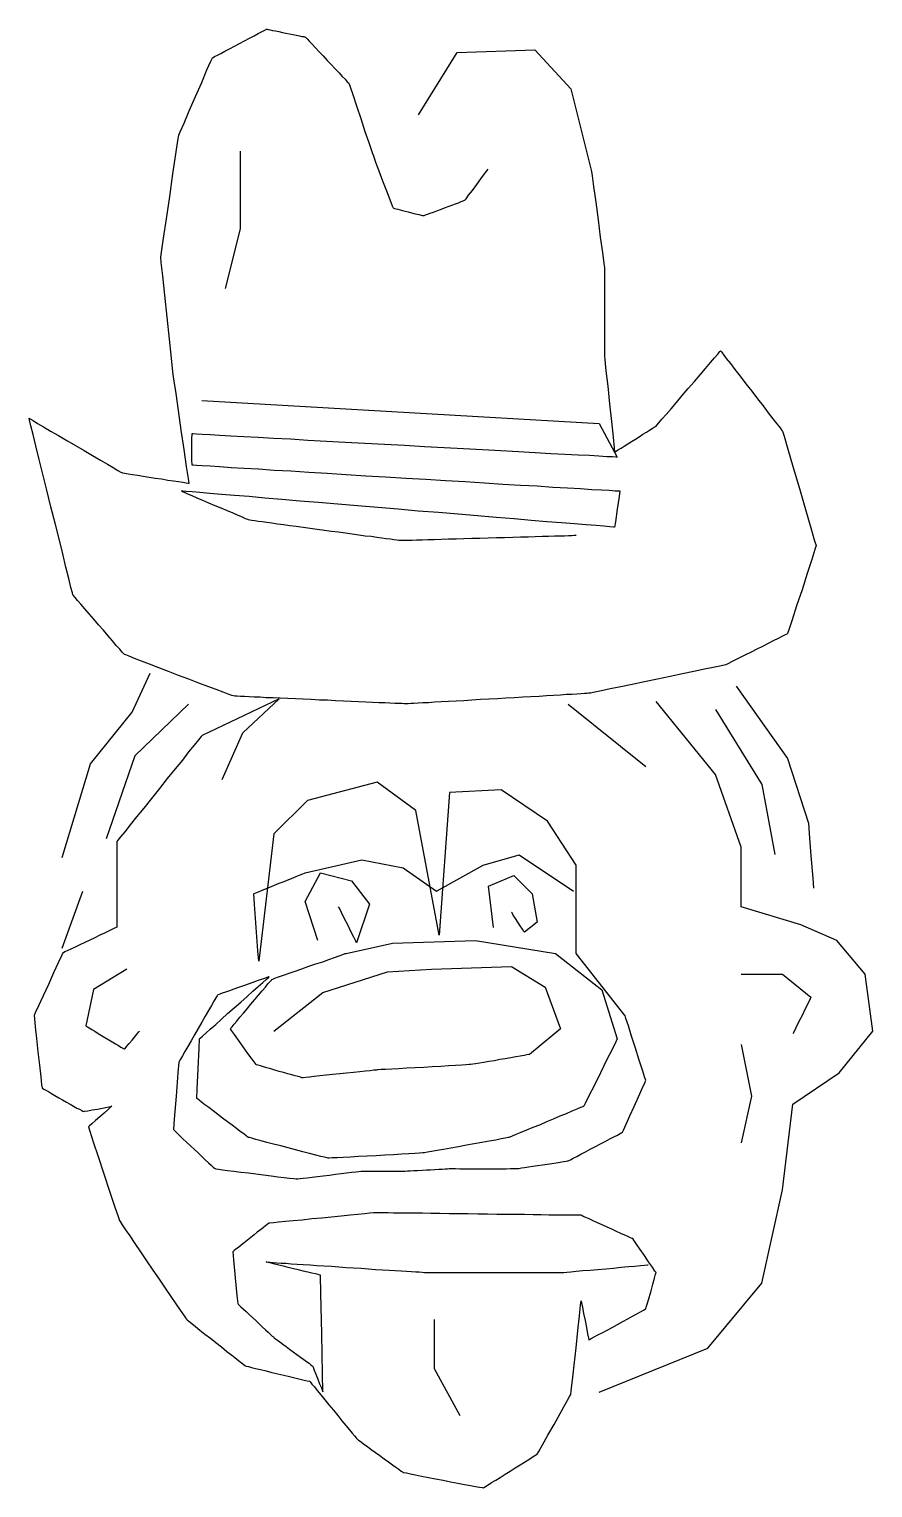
# Model space of a CAD drawing. Extents: x -91 to 7, y -65 to 105.
import ezdxf

# ---------------------------------------------------------------- set-up
doc = ezdxf.new("R2010")
doc.units = 0
doc.layers.add('7', color=7, linetype='CONTINUOUS')

msp = doc.modelspace()

# ---------------------------------------------------------------- linework, layer by layer
at = {"layer": '7', "linetype": 'CONTINUOUS'}
for points in [[(-45.763, 95.007), (-41.24, 102.275), (-32.219, 102.58), (-28.001, 98.031), (-25.587, 88.401), (-25.511, 87.918), (-25.359, 86.648), (-25.105, 84.843), (-24.825, 82.785), (-24.571, 80.752), (-24.317, 78.948), (-24.164, 77.703), (-24.088, 77.22), (-24.088, 75.594), (-24.088, 72.062), (-24.088, 68.53), (-24.088, 66.929), (-24.037, 66.447), (-23.91, 65.176), (-23.707, 63.372), (-23.478, 61.314), (-23.275, 59.256), (-23.072, 57.452), (-22.945, 56.206), (-22.894, 55.724), (-22.843, 55.749), (-22.691, 55.851), (-22.437, 56.003), (-22.132, 56.181), (-21.776, 56.41), (-21.369, 56.664), (-20.937, 56.943), (-20.48, 57.223), (-20.023, 57.502), (-19.591, 57.782), (-19.184, 58.036), (-18.828, 58.265), (-18.523, 58.468), (-18.269, 58.62), (-18.117, 58.697), (-18.066, 58.747), (-17.99, 58.849), (-17.736, 59.103), (-17.38, 59.535), (-16.897, 60.094), (-16.313, 60.755), (-15.677, 61.492), (-15.017, 62.305), (-14.305, 63.118), (-13.594, 63.931), (-12.933, 64.719), (-12.298, 65.456), (-11.714, 66.142), (-11.231, 66.701), (-10.875, 67.133), (-10.621, 67.412), (-10.545, 67.514), (-10.468, 67.412), (-10.24, 67.107), (-9.884, 66.625), (-9.401, 66.04), (-8.868, 65.329), (-8.258, 64.541), (-7.597, 63.677), (-6.911, 62.813), (-6.25, 61.924), (-5.59, 61.085), (-4.98, 60.297), (-4.446, 59.586), (-3.963, 59.002), (-3.608, 58.544), (-3.379, 58.239), (-3.303, 58.138), (-3.125, 57.553), (-2.693, 56.054), (-2.058, 53.92), (-1.346, 51.455), (-0.635, 49.015), (0, 46.881), (0.431, 45.382), (0.609, 44.823), (0.457, 44.365), (0.101, 43.197), (-0.431, 41.545), (-1.041, 39.665), (-1.677, 37.784), (-2.21, 36.158), (-2.566, 34.989), (-2.718, 34.557), (-2.795, 34.506), (-3.023, 34.405), (-3.379, 34.201), (-3.836, 33.973), (-4.395, 33.693), (-5.005, 33.388), (-5.666, 33.058), (-6.327, 32.728), (-6.987, 32.372), (-7.648, 32.067), (-8.258, 31.762), (-8.817, 31.482), (-9.274, 31.254), (-9.63, 31.076), (-9.859, 30.949), (-9.935, 30.923), (-10.113, 30.873), (-10.621, 30.771), (-11.409, 30.593), (-12.425, 30.39), (-13.645, 30.136), (-14.991, 29.856), (-16.414, 29.551), (-17.914, 29.246), (-19.413, 28.941), (-20.836, 28.637), (-22.182, 28.357), (-23.402, 28.103), (-24.419, 27.9), (-25.206, 27.722), (-25.714, 27.62), (-25.892, 27.595), (-25.943, 27.595), (-26.121, 27.569), (-26.426, 27.569), (-26.807, 27.544), (-27.29, 27.493), (-27.874, 27.468), (-28.51, 27.442), (-29.221, 27.391), (-30.009, 27.341), (-30.847, 27.29), (-31.711, 27.239), (-32.651, 27.188), (-33.592, 27.137), (-34.583, 27.087), (-35.573, 27.036), (-36.564, 26.96), (-37.555, 26.909), (-38.546, 26.858), (-39.537, 26.807), (-40.478, 26.731), (-41.392, 26.68), (-42.282, 26.629), (-43.12, 26.604), (-43.883, 26.553), (-44.619, 26.502), (-45.255, 26.477), (-45.814, 26.451), (-46.297, 26.426), (-46.678, 26.4), (-46.983, 26.375), (-47.16, 26.375), (-47.211, 26.375), (-47.262, 26.375), (-47.44, 26.375), (-47.719, 26.4), (-48.075, 26.4), (-48.533, 26.426), (-49.092, 26.451), (-49.701, 26.477), (-50.388, 26.502), (-51.124, 26.528), (-51.912, 26.578), (-52.751, 26.604), (-53.615, 26.655), (-54.504, 26.68), (-55.444, 26.731), (-56.384, 26.782), (-57.324, 26.807), (-58.265, 26.858), (-59.205, 26.909), (-60.12, 26.934), (-61.009, 26.985), (-61.898, 27.01), (-62.711, 27.061), (-63.524, 27.087), (-64.236, 27.137), (-64.922, 27.163), (-65.532, 27.188), (-66.065, 27.214), (-66.523, 27.239), (-66.904, 27.264), (-67.158, 27.264), (-67.336, 27.29), (-67.387, 27.29), (-67.539, 27.341), (-67.946, 27.493), (-68.556, 27.722), (-69.369, 28.027), (-70.334, 28.382), (-71.402, 28.789), (-72.545, 29.246), (-73.739, 29.678), (-74.908, 30.136), (-76.052, 30.568), (-77.119, 30.974), (-78.084, 31.355), (-78.872, 31.66), (-79.507, 31.914), (-79.914, 32.067), (-80.041, 32.118), (-80.117, 32.194), (-80.321, 32.397), (-80.6, 32.753), (-81.007, 33.185), (-81.464, 33.719), (-81.972, 34.303), (-82.506, 34.938), (-83.065, 35.574), (-83.624, 36.234), (-84.183, 36.869), (-84.691, 37.454), (-85.148, 37.987), (-85.53, 38.419), (-85.809, 38.775), (-86.012, 39.004), (-86.063, 39.08), (-86.114, 39.309), (-86.292, 39.944), (-86.546, 40.96), (-86.876, 42.282), (-87.257, 43.832), (-87.689, 45.585), (-88.147, 47.44), (-88.63, 49.346), (-89.112, 51.277), (-89.57, 53.132), (-90.002, 54.86), (-90.383, 56.435), (-90.713, 57.756), (-90.967, 58.773), (-91.12, 59.433), (-91.171, 59.662), (-91.044, 59.586), (-90.713, 59.383), (-90.18, 59.052), (-89.494, 58.646), (-88.68, 58.163), (-87.766, 57.629), (-86.775, 57.07), (-85.784, 56.461), (-84.767, 55.876), (-83.776, 55.292), (-82.862, 54.758), (-82.048, 54.301), (-81.362, 53.894), (-80.829, 53.564), (-80.473, 53.386), (-80.346, 53.31), (-80.27, 53.284), (-80.016, 53.259), (-79.634, 53.183), (-79.126, 53.106), (-78.542, 53.005), (-77.881, 52.903), (-77.17, 52.801), (-76.458, 52.674), (-75.721, 52.573), (-75.01, 52.446), (-74.349, 52.344), (-73.765, 52.268), (-73.257, 52.192), (-72.875, 52.141), (-72.621, 52.09), (-72.52, 52.09), (-72.596, 52.624), (-72.825, 54.021), (-73.104, 56.003), (-73.434, 58.265), (-73.765, 60.552), (-74.044, 62.534), (-74.248, 63.956), (-74.324, 64.49), (-74.4, 65.075), (-74.578, 66.65), (-74.807, 68.886), (-75.086, 71.427), (-75.366, 73.993), (-75.594, 76.23), (-75.772, 77.805), (-75.823, 78.415), (-75.747, 79.025), (-75.518, 80.625), (-75.162, 82.887), (-74.781, 85.504), (-74.4, 88.121), (-74.07, 90.408), (-73.816, 92.035), (-73.714, 92.644), (-73.561, 93.026), (-73.104, 94.042), (-72.494, 95.49), (-71.783, 97.142), (-71.046, 98.794), (-70.436, 100.242), (-69.979, 101.284), (-69.801, 101.665), (-69.725, 101.69), (-69.547, 101.817), (-69.216, 101.97), (-68.835, 102.173), (-68.352, 102.427), (-67.819, 102.707), (-67.234, 103.012), (-66.65, 103.342), (-66.065, 103.647), (-65.481, 103.952), (-64.947, 104.231), (-64.465, 104.485), (-64.058, 104.689), (-63.753, 104.841), (-63.55, 104.968), (-63.474, 104.994), (-63.423, 104.994), (-63.296, 104.943), (-63.067, 104.917), (-62.788, 104.841), (-62.432, 104.79), (-62.051, 104.714), (-61.644, 104.612), (-61.238, 104.536), (-60.806, 104.46), (-60.399, 104.358), (-60.018, 104.282), (-59.662, 104.231), (-59.383, 104.155), (-59.154, 104.13), (-59.002, 104.079), (-58.951, 104.079), (-58.9, 104.028), (-58.747, 103.85), (-58.493, 103.571), (-58.163, 103.24), (-57.782, 102.808), (-57.35, 102.351), (-56.892, 101.868), (-56.41, 101.36), (-55.927, 100.852), (-55.47, 100.369), (-55.038, 99.912), (-54.656, 99.48), (-54.326, 99.149), (-54.072, 98.87), (-53.894, 98.692), (-53.843, 98.641), (-53.742, 98.285), (-53.437, 97.371), (-53.005, 96.049), (-52.497, 94.576), (-52.014, 93.076), (-51.556, 91.78), (-51.251, 90.84), (-51.124, 90.51), (-51.023, 90.23), (-50.769, 89.494), (-50.388, 88.477), (-49.956, 87.308), (-49.498, 86.139), (-49.117, 85.148), (-48.838, 84.412), (-48.736, 84.157), (-48.583, 84.107), (-48.177, 84.005), (-47.618, 83.853), (-46.957, 83.7), (-46.297, 83.522), (-45.712, 83.395), (-45.306, 83.293), (-45.153, 83.268), (-45.102, 83.293), (-44.95, 83.344), (-44.721, 83.421), (-44.391, 83.548), (-44.035, 83.675), (-43.628, 83.827), (-43.196, 83.98), (-42.739, 84.157), (-42.307, 84.31), (-41.875, 84.488), (-41.469, 84.64), (-41.113, 84.767), (-40.783, 84.894), (-40.554, 84.996), (-40.401, 85.047), (-40.351, 85.072), (-40.224, 85.225), (-39.919, 85.631), (-39.487, 86.19), (-38.978, 86.876), (-38.496, 87.537), (-38.064, 88.121), (-37.759, 88.528), (-37.632, 88.68)], [(-66.548, 90.764), (-66.548, 81.718), (-68.327, 74.756)], [(-71.046, 61.72), (-24.698, 59.027), (-22.589, 55.114), (-22.741, 55.114), (-23.148, 55.139), (-23.809, 55.165), (-24.723, 55.215), (-25.841, 55.292), (-27.163, 55.342), (-28.687, 55.444), (-30.339, 55.52), (-32.169, 55.622), (-34.1, 55.724), (-36.158, 55.851), (-38.292, 55.952), (-40.503, 56.079), (-42.79, 56.206), (-45.077, 56.333), (-47.415, 56.461), (-49.727, 56.588), (-52.039, 56.715), (-54.301, 56.842), (-56.511, 56.943), (-58.671, 57.07), (-60.704, 57.197), (-62.661, 57.299), (-64.465, 57.401), (-66.142, 57.477), (-67.641, 57.579), (-68.962, 57.655), (-70.08, 57.706), (-70.995, 57.756), (-71.656, 57.807), (-72.062, 57.833), (-72.215, 57.833), (-72.24, 57.248), (-72.24, 56.003), (-72.24, 54.783), (-72.215, 54.224), (-72.062, 54.224), (-71.656, 54.174), (-70.995, 54.148), (-70.08, 54.097), (-68.937, 54.021), (-67.616, 53.92), (-66.091, 53.843), (-64.414, 53.742), (-62.61, 53.615), (-60.653, 53.513), (-58.57, 53.386), (-56.435, 53.233), (-54.199, 53.106), (-51.912, 52.954), (-49.6, 52.827), (-47.262, 52.674), (-44.924, 52.547), (-42.612, 52.395), (-40.325, 52.268), (-38.089, 52.115), (-35.929, 51.988), (-33.871, 51.861), (-31.914, 51.76), (-30.085, 51.633), (-28.408, 51.531), (-26.883, 51.455), (-25.562, 51.353), (-24.419, 51.302), (-23.529, 51.251), (-22.843, 51.201), (-22.437, 51.175), (-22.284, 51.175), (-22.386, 50.515), (-22.589, 49.041), (-22.792, 47.592), (-22.894, 46.957), (-23.046, 46.957), (-23.453, 47.008), (-24.139, 47.059), (-25.054, 47.135), (-26.223, 47.211), (-27.569, 47.338), (-29.094, 47.465), (-30.796, 47.592), (-32.626, 47.745), (-34.608, 47.923), (-36.692, 48.101), (-38.877, 48.279), (-41.138, 48.456), (-43.451, 48.66), (-45.788, 48.838), (-48.151, 49.041), (-50.515, 49.244), (-52.878, 49.447), (-55.19, 49.625), (-57.426, 49.829), (-59.611, 50.006), (-61.695, 50.184), (-63.677, 50.337), (-65.532, 50.515), (-67.234, 50.642), (-68.759, 50.769), (-70.106, 50.896), (-71.249, 50.997), (-72.164, 51.074), (-72.85, 51.124), (-73.257, 51.15), (-73.409, 51.175), (-73.333, 51.124), (-73.079, 51.023), (-72.698, 50.845), (-72.215, 50.642), (-71.605, 50.388), (-70.97, 50.108), (-70.258, 49.803), (-69.521, 49.498), (-68.81, 49.193), (-68.098, 48.888), (-67.438, 48.609), (-66.853, 48.355), (-66.345, 48.151), (-65.964, 47.974), (-65.71, 47.872), (-65.634, 47.847), (-65.583, 47.847), (-65.43, 47.821), (-65.202, 47.77), (-64.871, 47.745), (-64.465, 47.669), (-63.982, 47.618), (-63.448, 47.542), (-62.864, 47.465), (-62.203, 47.364), (-61.517, 47.262), (-60.78, 47.16), (-60.018, 47.059), (-59.23, 46.957), (-58.417, 46.856), (-57.579, 46.728), (-56.74, 46.627), (-55.927, 46.5), (-55.088, 46.398), (-54.275, 46.297), (-53.488, 46.169), (-52.725, 46.068), (-51.988, 45.966), (-51.302, 45.89), (-50.642, 45.788), (-50.057, 45.712), (-49.524, 45.636), (-49.041, 45.585), (-48.634, 45.534), (-48.304, 45.483), (-48.075, 45.458), (-47.923, 45.433), (-47.872, 45.433), (-47.821, 45.433), (-47.643, 45.433), (-47.364, 45.433), (-46.983, 45.458), (-46.525, 45.458), (-45.992, 45.483), (-45.356, 45.483), (-44.67, 45.509), (-43.933, 45.534), (-43.12, 45.56), (-42.282, 45.585), (-41.392, 45.61), (-40.478, 45.636), (-39.537, 45.661), (-38.597, 45.687), (-37.632, 45.712), (-36.666, 45.738), (-35.726, 45.763), (-34.786, 45.788), (-33.871, 45.814), (-32.982, 45.839), (-32.143, 45.865), (-31.33, 45.89), (-30.593, 45.915), (-29.907, 45.941), (-29.272, 45.966), (-28.738, 45.966), (-28.281, 45.992), (-27.9, 45.992), (-27.62, 46.017), (-27.442, 46.017), (-27.391, 46.017)], [(-87.308, 8.461), (-84.005, 19.362), (-79.177, 25.41), (-77.068, 29.958)], [(-8.741, 28.433), (-2.718, 19.997), (-0.304, 12.45), (-0.203, 11.256), (0, 8.664), (0.203, 6.047), (0.304, 4.878)], [(-68.657, 17.558), (-66.243, 22.996), (-62.025, 26.934), (-70.995, 22.691), (-71.122, 22.564), (-71.427, 22.157), (-71.935, 21.547), (-72.57, 20.759), (-73.307, 19.819), (-74.146, 18.777), (-75.061, 17.659), (-75.975, 16.516), (-76.916, 15.347), (-77.805, 14.229), (-78.643, 13.187), (-79.38, 12.273), (-80.016, 11.459), (-80.524, 10.875), (-80.829, 10.468), (-80.93, 10.341), (-80.956, 8.766), (-80.956, 5.336), (-80.956, 1.905), (-80.93, 0.355), (-81.007, 0.304), (-81.21, 0.228), (-81.515, 0.076), (-81.921, -0.127), (-82.404, -0.355), (-82.938, -0.609), (-83.522, -0.889), (-84.107, -1.168), (-84.691, -1.448), (-85.275, -1.727), (-85.809, -1.981), (-86.292, -2.21), (-86.673, -2.388), (-87.003, -2.54), (-87.181, -2.642), (-87.257, -2.668), (-87.41, -2.998), (-87.791, -3.811), (-88.325, -4.98), (-88.934, -6.327), (-89.544, -7.648), (-90.078, -8.817), (-90.459, -9.63), (-90.586, -9.935), (-90.561, -10.316), (-90.459, -11.282), (-90.307, -12.628), (-90.154, -14.178), (-89.976, -15.728), (-89.824, -17.1), (-89.722, -18.041), (-89.671, -18.396), (-89.621, -18.422), (-89.468, -18.523), (-89.239, -18.65), (-88.934, -18.828), (-88.579, -19.057), (-88.172, -19.286), (-87.715, -19.54), (-87.283, -19.794), (-86.825, -20.048), (-86.393, -20.302), (-85.987, -20.531), (-85.606, -20.734), (-85.301, -20.887), (-85.047, -21.039), (-84.894, -21.115), (-84.843, -21.141), (-84.716, -21.115), (-84.335, -21.064), (-83.827, -20.963), (-83.217, -20.861), (-82.607, -20.734), (-82.074, -20.632), (-81.693, -20.556), (-81.54, -20.531), (-81.667, -20.632), (-81.972, -20.912), (-82.43, -21.318), (-82.912, -21.75), (-83.421, -22.208), (-83.852, -22.589), (-84.157, -22.843), (-84.259, -22.945), (-84.107, -23.428), (-83.7, -24.673), (-83.141, -26.4), (-82.48, -28.408), (-81.82, -30.415), (-81.235, -32.169), (-80.803, -33.388), (-80.651, -33.846), (-80.575, -33.973), (-80.321, -34.354), (-79.939, -34.913), (-79.431, -35.65), (-78.847, -36.514), (-78.186, -37.505), (-77.475, -38.546), (-76.763, -39.614), (-76.026, -40.681), (-75.315, -41.723), (-74.654, -42.688), (-74.07, -43.552), (-73.561, -44.289), (-73.18, -44.848), (-72.926, -45.204), (-72.825, -45.331), (-72.748, -45.407), (-72.545, -45.585), (-72.189, -45.839), (-71.757, -46.195), (-71.249, -46.627), (-70.665, -47.084), (-70.029, -47.567), (-69.394, -48.075), (-68.759, -48.583), (-68.124, -49.092), (-67.539, -49.549), (-67.006, -49.956), (-66.574, -50.311), (-66.243, -50.565), (-66.015, -50.743), (-65.938, -50.794), (-65.862, -50.819), (-65.608, -50.87), (-65.252, -50.972), (-64.77, -51.099), (-64.185, -51.226), (-63.55, -51.379), (-62.889, -51.556), (-62.178, -51.709), (-61.466, -51.887), (-60.806, -52.039), (-60.17, -52.192), (-59.586, -52.319), (-59.103, -52.446), (-58.747, -52.522), (-58.493, -52.573), (-58.417, -52.598), (-58.366, -52.674), (-58.188, -52.903), (-57.909, -53.233), (-57.579, -53.64), (-57.147, -54.148), (-56.689, -54.733), (-56.206, -55.317), (-55.698, -55.952), (-55.19, -56.562), (-54.707, -57.172), (-54.25, -57.731), (-53.818, -58.239), (-53.488, -58.646), (-53.208, -58.976), (-53.03, -59.179), (-52.979, -59.256), (-52.929, -59.306), (-52.751, -59.433), (-52.471, -59.637), (-52.141, -59.891), (-51.734, -60.196), (-51.277, -60.526), (-50.769, -60.882), (-50.26, -61.238), (-49.778, -61.619), (-49.269, -61.974), (-48.812, -62.305), (-48.406, -62.584), (-48.075, -62.838), (-47.796, -63.042), (-47.618, -63.143), (-47.567, -63.194), (-47.465, -63.22), (-47.16, -63.27), (-46.703, -63.372), (-46.119, -63.499), (-45.407, -63.626), (-44.619, -63.779), (-43.781, -63.956), (-42.892, -64.109), (-42.028, -64.287), (-41.189, -64.439), (-40.401, -64.592), (-39.69, -64.719), (-39.105, -64.846), (-38.648, -64.922), (-38.343, -64.973), (-38.242, -64.998), (-38.165, -64.947), (-37.962, -64.846), (-37.657, -64.643), (-37.251, -64.388), (-36.768, -64.109), (-36.234, -63.779), (-35.675, -63.423), (-35.065, -63.042), (-34.481, -62.686), (-33.922, -62.33), (-33.388, -62), (-32.905, -61.695), (-32.499, -61.441), (-32.194, -61.238), (-31.991, -61.111), (-31.914, -61.06), (-31.737, -60.78), (-31.305, -59.993), (-30.669, -58.874), (-29.958, -57.604), (-29.246, -56.333), (-28.611, -55.215), (-28.179, -54.428), (-28.001, -54.123), (-27.95, -53.665), (-27.823, -52.446), (-27.62, -50.692), (-27.391, -48.685), (-27.188, -46.678), (-26.985, -44.95), (-26.858, -43.705), (-26.807, -43.222), (-26.756, -43.425), (-26.655, -43.933), (-26.528, -44.67), (-26.35, -45.509), (-26.172, -46.322), (-26.045, -47.059), (-25.943, -47.567), (-25.892, -47.745), (-25.816, -47.719), (-25.613, -47.592), (-25.282, -47.415), (-24.85, -47.186), (-24.342, -46.932), (-23.783, -46.627), (-23.199, -46.297), (-22.564, -45.966), (-21.954, -45.61), (-21.369, -45.306), (-20.81, -45.001), (-20.302, -44.721), (-19.87, -44.492), (-19.54, -44.289), (-19.337, -44.187), (-19.26, -44.137), (-19.209, -43.959), (-19.082, -43.476), (-18.879, -42.815), (-18.65, -42.028), (-18.447, -41.265), (-18.244, -40.579), (-18.117, -40.096), (-18.066, -39.893), (-18.193, -39.741), (-18.498, -39.283), (-18.93, -38.674), (-19.413, -37.937), (-19.921, -37.225), (-20.353, -36.59), (-20.658, -36.133), (-20.785, -35.955), (-20.861, -35.929), (-21.039, -35.853), (-21.344, -35.726), (-21.725, -35.548), (-22.182, -35.345), (-22.691, -35.116), (-23.224, -34.862), (-23.783, -34.608), (-24.368, -34.354), (-24.901, -34.125), (-25.409, -33.871), (-25.867, -33.668), (-26.248, -33.49), (-26.553, -33.363), (-26.731, -33.261), (-26.807, -33.236), (-26.883, -33.236), (-27.087, -33.236), (-27.391, -33.236), (-27.849, -33.236), (-28.382, -33.236), (-29.018, -33.21), (-29.755, -33.21), (-30.568, -33.21), (-31.457, -33.185), (-32.397, -33.185), (-33.388, -33.16), (-34.43, -33.16), (-35.497, -33.134), (-36.615, -33.134), (-37.733, -33.109), (-38.851, -33.109), (-39.969, -33.083), (-41.087, -33.083), (-42.206, -33.058), (-43.273, -33.032), (-44.315, -33.032), (-45.306, -33.007), (-46.246, -33.007), (-47.135, -32.982), (-47.948, -32.982), (-48.685, -32.982), (-49.32, -32.956), (-49.854, -32.956), (-50.311, -32.956), (-50.616, -32.931), (-50.819, -32.931), (-50.896, -32.931), (-51.023, -32.956), (-51.429, -32.982), (-52.039, -33.058), (-52.827, -33.134), (-53.742, -33.236), (-54.783, -33.337), (-55.901, -33.439), (-57.045, -33.566), (-58.214, -33.668), (-59.332, -33.795), (-60.374, -33.896), (-61.288, -33.973), (-62.076, -34.049), (-62.686, -34.1), (-63.093, -34.151), (-63.22, -34.151), (-63.27, -34.201), (-63.397, -34.303), (-63.601, -34.481), (-63.88, -34.684), (-64.211, -34.938), (-64.566, -35.218), (-64.947, -35.523), (-65.329, -35.828), (-65.71, -36.133), (-66.091, -36.437), (-66.447, -36.717), (-66.777, -36.971), (-67.056, -37.174), (-67.26, -37.352), (-67.387, -37.454), (-67.438, -37.479), (-67.336, -38.445), (-67.133, -40.528), (-66.955, -42.587), (-66.853, -43.527), (-66.802, -43.578), (-66.675, -43.705), (-66.472, -43.908), (-66.193, -44.162), (-65.862, -44.467), (-65.506, -44.797), (-65.125, -45.153), (-64.744, -45.509), (-64.363, -45.89), (-63.982, -46.246), (-63.626, -46.576), (-63.296, -46.856), (-63.016, -47.11), (-62.813, -47.313), (-62.686, -47.415), (-62.635, -47.465), (-62.584, -47.516), (-62.432, -47.618), (-62.229, -47.796), (-61.924, -47.999), (-61.593, -48.253), (-61.212, -48.533), (-60.806, -48.838), (-60.374, -49.142), (-59.942, -49.447), (-59.535, -49.752), (-59.154, -50.032), (-58.824, -50.286), (-58.519, -50.489), (-58.315, -50.667), (-58.163, -50.769), (-58.112, -50.794), (-58.061, -50.921), (-57.934, -51.277), (-57.731, -51.76), (-57.502, -52.319), (-57.299, -52.878), (-57.096, -53.36), (-56.969, -53.691), (-56.918, -53.818), (-56.969, -51.709), (-57.045, -47.033), (-57.147, -42.333), (-57.197, -40.198), (-57.274, -40.198), (-57.477, -40.147), (-57.782, -40.071), (-58.188, -39.969), (-58.671, -39.868), (-59.205, -39.741), (-59.764, -39.588), (-60.348, -39.461), (-60.958, -39.309), (-61.517, -39.182), (-62.051, -39.055), (-62.534, -38.928), (-62.94, -38.826), (-63.245, -38.75), (-63.448, -38.699), (-63.524, -38.674), (-63.474, -38.674), (-63.321, -38.699), (-63.067, -38.699), (-62.711, -38.724), (-62.305, -38.775), (-61.797, -38.801), (-61.238, -38.826), (-60.602, -38.877), (-59.916, -38.928), (-59.205, -38.978), (-58.417, -39.029), (-57.629, -39.08), (-56.791, -39.131), (-55.927, -39.182), (-55.063, -39.233), (-54.199, -39.309), (-53.335, -39.36), (-52.471, -39.41), (-51.607, -39.461), (-50.769, -39.537), (-49.981, -39.588), (-49.193, -39.639), (-48.482, -39.665), (-47.796, -39.715), (-47.16, -39.766), (-46.601, -39.792), (-46.093, -39.817), (-45.687, -39.842), (-45.331, -39.868), (-45.077, -39.893), (-44.924, -39.893), (-44.874, -39.893), (-44.696, -39.893), (-44.187, -39.893), (-43.4, -39.893), (-42.383, -39.919), (-41.164, -39.919), (-39.817, -39.919), (-38.394, -39.919), (-36.895, -39.919), (-35.396, -39.919), (-33.973, -39.919), (-32.626, -39.919), (-31.406, -39.919), (-30.39, -39.893), (-29.602, -39.893), (-29.094, -39.893), (-28.916, -39.893), (-28.814, -39.893), (-28.484, -39.868), (-28.001, -39.817), (-27.366, -39.766), (-26.604, -39.69), (-25.765, -39.614), (-24.876, -39.537), (-23.936, -39.461), (-23.021, -39.385), (-22.132, -39.283), (-21.293, -39.207), (-20.531, -39.156), (-19.896, -39.08), (-19.413, -39.055), (-19.082, -39.004), (-18.981, -39.004)], [(-72.57, 26.324), (-78.847, 20.302), (-82.175, 10.621)], [(-28.306, 26.324), (-19.26, 19.057)], [(-24.698, -53.869), (-12.044, -48.71), (-5.717, -41.138), (-3.303, -30.263), (-2.109, -20.277), (3.303, -16.643), (7.216, -11.79), (6.327, -5.132), (2.998, -1.219), (-1.194, 0.609), (-8.131, 2.718), (-8.131, 9.681), (-11.129, 18.142), (-18.066, 26.629)], [(-11.129, 25.714), (-5.717, 16.973), (-4.218, 8.791)], [(-62.635, -11.79), (-56.918, -7.267), (-49.371, -4.853), (-44.264, -4.548), (-34.938, -4.243), (-31, -6.657), (-29.196, -11.51), (-32.829, -14.483), (-32.905, -14.509), (-33.134, -14.534), (-33.464, -14.61), (-33.896, -14.686), (-34.43, -14.788), (-35.014, -14.89), (-35.65, -14.991), (-36.285, -15.093), (-36.92, -15.22), (-37.555, -15.322), (-38.14, -15.423), (-38.648, -15.5), (-39.105, -15.576), (-39.436, -15.627), (-39.665, -15.677), (-39.741, -15.677), (-39.868, -15.677), (-40.198, -15.703), (-40.732, -15.754), (-41.443, -15.779), (-42.256, -15.83), (-43.171, -15.881), (-44.162, -15.932), (-45.153, -16.008), (-46.169, -16.059), (-47.16, -16.109), (-48.075, -16.16), (-48.888, -16.211), (-49.6, -16.236), (-50.133, -16.262), (-50.464, -16.287), (-50.591, -16.287), (-50.692, -16.313), (-50.972, -16.338), (-51.404, -16.389), (-51.963, -16.44), (-52.624, -16.516), (-53.36, -16.592), (-54.148, -16.668), (-54.936, -16.77), (-55.749, -16.846), (-56.537, -16.923), (-57.274, -16.999), (-57.934, -17.075), (-58.493, -17.126), (-58.925, -17.177), (-59.205, -17.202), (-59.306, -17.202), (-59.357, -17.202), (-59.535, -17.151), (-59.815, -17.075), (-60.145, -16.973), (-60.552, -16.872), (-61.009, -16.745), (-61.517, -16.592), (-62, -16.465), (-62.508, -16.313), (-62.991, -16.186), (-63.448, -16.059), (-63.855, -15.932), (-64.211, -15.83), (-64.465, -15.754), (-64.643, -15.703), (-64.693, -15.677), (-64.82, -15.5), (-65.176, -15.042), (-65.659, -14.382), (-66.218, -13.594), (-66.752, -12.832), (-67.234, -12.171), (-67.565, -11.688), (-67.692, -11.51), (-67.641, -11.434), (-67.488, -11.256), (-67.26, -10.977), (-66.955, -10.621), (-66.599, -10.163), (-66.193, -9.681), (-65.735, -9.173), (-65.303, -8.613), (-64.846, -8.08), (-64.414, -7.572), (-64.007, -7.089), (-63.626, -6.632), (-63.321, -6.276), (-63.067, -5.996), (-62.915, -5.818), (-62.864, -5.742), (-62.762, -5.717), (-62.508, -5.615), (-62.076, -5.463), (-61.517, -5.259), (-60.856, -5.031), (-60.145, -4.777), (-59.357, -4.522), (-58.544, -4.218), (-57.731, -3.938), (-56.943, -3.684), (-56.206, -3.43), (-55.546, -3.201), (-55.012, -2.998), (-54.58, -2.845), (-54.301, -2.744), (-54.199, -2.718), (-48.787, -1.524), (-39.131, -1.219), (-29.805, -2.718), (-24.393, -6.962), (-22.589, -12.654), (-22.767, -13.009), (-23.199, -13.899), (-23.834, -15.169), (-24.546, -16.618), (-25.257, -18.066), (-25.892, -19.311), (-26.324, -20.2), (-26.502, -20.531), (-26.604, -20.582), (-26.883, -20.683), (-27.315, -20.887), (-27.874, -21.115), (-28.535, -21.395), (-29.272, -21.7), (-30.06, -22.03), (-30.847, -22.36), (-31.66, -22.716), (-32.448, -23.021), (-33.185, -23.326), (-33.846, -23.605), (-34.405, -23.834), (-34.837, -24.012), (-35.116, -24.139), (-35.218, -24.164), (-35.319, -24.19), (-35.65, -24.241), (-36.133, -24.342), (-36.768, -24.469), (-37.53, -24.596), (-38.369, -24.749), (-39.258, -24.927), (-40.173, -25.079), (-41.113, -25.257), (-42.002, -25.409), (-42.841, -25.562), (-43.603, -25.689), (-44.238, -25.816), (-44.721, -25.892), (-45.051, -25.943), (-45.153, -25.969), (-45.28, -25.969), (-45.636, -25.994), (-46.195, -26.045), (-46.906, -26.07), (-47.745, -26.121), (-48.685, -26.172), (-49.701, -26.223), (-50.718, -26.299), (-51.76, -26.35), (-52.776, -26.4), (-53.716, -26.451), (-54.555, -26.502), (-55.266, -26.528), (-55.825, -26.553), (-56.181, -26.578), (-56.308, -26.578), (-56.41, -26.553), (-56.715, -26.477), (-57.172, -26.375), (-57.756, -26.223), (-58.468, -26.045), (-59.256, -25.841), (-60.094, -25.613), (-60.958, -25.384), (-61.822, -25.155), (-62.661, -24.952), (-63.448, -24.749), (-64.134, -24.546), (-64.744, -24.393), (-65.202, -24.266), (-65.481, -24.19), (-65.583, -24.164), (-65.659, -24.114), (-65.862, -23.987), (-66.142, -23.758), (-66.548, -23.478), (-67.006, -23.123), (-67.514, -22.741), (-68.047, -22.335), (-68.606, -21.903), (-69.166, -21.496), (-69.725, -21.064), (-70.233, -20.683), (-70.69, -20.353), (-71.071, -20.048), (-71.351, -19.819), (-71.554, -19.667), (-71.605, -19.616), (-71.579, -18.549), (-71.478, -16.16), (-71.351, -13.746), (-71.3, -12.654), (-71.224, -12.577), (-70.97, -12.349), (-70.563, -11.993), (-70.055, -11.536), (-69.42, -11.002), (-68.734, -10.392), (-68.022, -9.732), (-67.26, -9.045), (-66.497, -8.385), (-65.761, -7.724), (-65.075, -7.114), (-64.465, -6.581), (-63.931, -6.098), (-63.524, -5.742), (-63.27, -5.513), (-63.169, -5.437), (-63.245, -5.463), (-63.448, -5.539), (-63.728, -5.641), (-64.134, -5.768), (-64.592, -5.92), (-65.1, -6.123), (-65.634, -6.301), (-66.193, -6.504), (-66.752, -6.708), (-67.311, -6.886), (-67.819, -7.089), (-68.276, -7.241), (-68.657, -7.368), (-68.937, -7.47), (-69.14, -7.546), (-69.191, -7.572), (-69.242, -7.648), (-69.394, -7.902), (-69.623, -8.283), (-69.902, -8.791), (-70.258, -9.376), (-70.639, -10.036), (-71.046, -10.748), (-71.478, -11.485), (-71.884, -12.222), (-72.291, -12.908), (-72.672, -13.568), (-73.028, -14.153), (-73.307, -14.661), (-73.536, -15.042), (-73.663, -15.296), (-73.714, -15.373), (-73.816, -16.618), (-74.044, -19.337), (-74.248, -22.03), (-74.324, -23.25), (-74.273, -23.3), (-74.12, -23.453), (-73.892, -23.682), (-73.587, -23.987), (-73.231, -24.317), (-72.825, -24.698), (-72.367, -25.13), (-71.935, -25.537), (-71.478, -25.969), (-71.046, -26.375), (-70.639, -26.756), (-70.258, -27.112), (-69.953, -27.391), (-69.699, -27.62), (-69.547, -27.747), (-69.496, -27.798), (-69.394, -27.823), (-69.089, -27.849), (-68.632, -27.925), (-68.022, -28.001), (-67.285, -28.103), (-66.472, -28.205), (-65.608, -28.306), (-64.719, -28.408), (-63.829, -28.535), (-62.965, -28.637), (-62.152, -28.738), (-61.415, -28.814), (-60.806, -28.891), (-60.323, -28.941), (-60.018, -28.992), (-59.916, -28.992), (-59.84, -28.992), (-59.586, -28.967), (-59.23, -28.916), (-58.747, -28.865), (-58.163, -28.789), (-57.528, -28.713), (-56.867, -28.637), (-56.156, -28.56), (-55.444, -28.459), (-54.783, -28.382), (-54.148, -28.306), (-53.564, -28.23), (-53.081, -28.179), (-52.725, -28.128), (-52.471, -28.103), (-52.395, -28.078), (-52.344, -28.078), (-52.192, -28.078), (-51.938, -28.078), (-51.633, -28.103), (-51.277, -28.103), (-50.87, -28.103), (-50.438, -28.103), (-49.981, -28.103), (-49.524, -28.103), (-49.092, -28.103), (-48.685, -28.103), (-48.329, -28.103), (-48.024, -28.078), (-47.77, -28.078), (-47.618, -28.078), (-47.567, -28.078), (-47.516, -28.078), (-47.338, -28.078), (-47.059, -28.052), (-46.728, -28.052), (-46.322, -28.027), (-45.865, -28.001), (-45.356, -27.976), (-44.848, -27.95), (-44.365, -27.925), (-43.857, -27.9), (-43.4, -27.874), (-42.993, -27.849), (-42.663, -27.823), (-42.383, -27.823), (-42.206, -27.798), (-42.155, -27.798), (-42.078, -27.798), (-41.824, -27.798), (-41.443, -27.798), (-40.935, -27.823), (-40.351, -27.823), (-39.69, -27.823), (-38.978, -27.823), (-38.242, -27.823), (-37.505, -27.823), (-36.793, -27.823), (-36.133, -27.823), (-35.548, -27.823), (-35.04, -27.798), (-34.659, -27.798), (-34.405, -27.798), (-34.328, -27.798), (-34.252, -27.798), (-34.074, -27.773), (-33.769, -27.722), (-33.388, -27.671), (-32.931, -27.595), (-32.423, -27.519), (-31.889, -27.442), (-31.305, -27.366), (-30.746, -27.264), (-30.212, -27.188), (-29.704, -27.112), (-29.246, -27.036), (-28.865, -26.985), (-28.56, -26.934), (-28.382, -26.909), (-28.306, -26.883), (-28.23, -26.858), (-28.027, -26.756), (-27.722, -26.578), (-27.315, -26.375), (-26.832, -26.121), (-26.299, -25.841), (-25.74, -25.537), (-25.13, -25.232), (-24.546, -24.927), (-23.987, -24.622), (-23.453, -24.342), (-22.97, -24.088), (-22.564, -23.885), (-22.259, -23.707), (-22.055, -23.605), (-21.979, -23.555), (-21.852, -23.3), (-21.547, -22.614), (-21.115, -21.649), (-20.607, -20.556), (-20.124, -19.438), (-19.692, -18.473), (-19.387, -17.786), (-19.26, -17.507), (-19.362, -17.202), (-19.641, -16.338), (-20.023, -15.144), (-20.455, -13.746), (-20.912, -12.374), (-21.293, -11.154), (-21.573, -10.316), (-21.674, -9.986), (-27.391, -2.718), (-27.391, 7.572), (-30.72, 12.705), (-36.133, 16.338), (-42.155, 16.033), (-43.349, -0.609), (-46.068, 13.924), (-50.591, 17.253), (-58.722, 15.118), (-62.635, 11.205), (-64.388, -3.633), (-64.49, -2.413), (-64.693, 0.304), (-64.897, 3.023), (-64.973, 4.243), (-64.922, 4.268), (-64.719, 4.345), (-64.439, 4.472), (-64.058, 4.624), (-63.601, 4.802), (-63.093, 5.005), (-62.559, 5.234), (-62, 5.463), (-61.441, 5.666), (-60.907, 5.895), (-60.399, 6.098), (-59.942, 6.276), (-59.561, 6.428), (-59.256, 6.555), (-59.078, 6.632), (-59.002, 6.657), (-52.395, 8.182), (-47.567, 7.267), (-43.654, 4.548), (-38.242, 7.572), (-34.023, 8.766), (-27.696, 4.548)], [(-57.502, -1.219), (-58.976, 3.328), (-57.197, 6.657), (-53.589, 5.742), (-51.48, 3.023), (-52.979, -1.473), (-53.081, -1.295), (-53.31, -0.838), (-53.64, -0.152), (-54.021, 0.609), (-54.428, 1.397), (-54.758, 2.058), (-54.987, 2.541), (-55.088, 2.718)], [(-37.022, 0.304), (-37.606, 5.132), (-34.633, 6.352), (-32.524, 4.243), (-31.914, 0.914), (-33.414, -0.254), (-33.49, -0.152), (-33.642, 0.101), (-33.896, 0.482), (-34.176, 0.914), (-34.455, 1.346), (-34.71, 1.727), (-34.862, 2.007), (-34.938, 2.109)], [(-87.308, -2.109), (-84.894, 4.548)], [(-79.787, -4.548), (-83.675, -6.936), (-84.564, -11.154), (-84.513, -11.18), (-84.386, -11.282), (-84.157, -11.409), (-83.878, -11.586), (-83.522, -11.79), (-83.141, -12.044), (-82.734, -12.273), (-82.328, -12.527), (-81.896, -12.781), (-81.489, -13.035), (-81.108, -13.264), (-80.752, -13.467), (-80.473, -13.645), (-80.244, -13.772), (-80.092, -13.848), (-80.041, -13.873), (-79.965, -13.797), (-79.787, -13.543), (-79.507, -13.213), (-79.177, -12.832), (-78.847, -12.45), (-78.567, -12.095), (-78.364, -11.866), (-78.288, -11.764)], [(-8.131, -5.132), (-3.303, -5.132), (0, -7.826), (-0.101, -8.004), (-0.33, -8.512), (-0.66, -9.173), (-1.041, -9.96), (-1.448, -10.723), (-1.778, -11.409), (-2.007, -11.891), (-2.109, -12.069)], [(-8.131, -13.314), (-6.936, -19.337), (-8.131, -24.774)], [(-43.959, -45.382), (-43.959, -51.099), (-40.935, -56.562)]]:
    msp.add_lwpolyline(points, dxfattribs=at)

doc.saveas('drawing.dxf')
